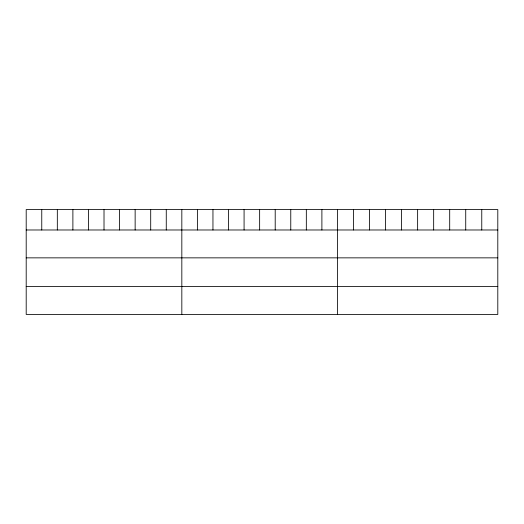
<?xml version="1.0" encoding="UTF-8"?>
<svg xmlns="http://www.w3.org/2000/svg" width="524" height="524" viewBox="0 0 524 524"><rect width="100%" height="100%" fill="white"/><g stroke="black" fill="none" stroke-linecap="round" stroke-linejoin="round"><path stroke-width="0.79" d="M497.8 229.984L497.8 314.433L26.2 314.433L26.2 209.567L497.8 209.567L497.8 229.984L26.2 229.984M26.2 257.854L497.8 257.854M26.2 286.562L497.8 286.562M481.766 209.567L481.766 229.984M465.731 209.567L465.731 229.984M449.697 209.567L449.697 229.984M433.662 209.567L433.662 229.984M417.628 209.567L417.628 229.984M401.594 209.567L401.594 229.984M385.559 209.567L385.559 229.984M369.525 209.567L369.525 229.984M353.49 209.567L353.49 229.984M337.456 209.567L337.456 314.433M321.893 209.567L321.893 229.984M306.33 209.567L306.33 229.984M290.768 209.567L290.768 229.984M275.205 209.567L275.205 229.984M259.642 209.567L259.642 229.984M244.079 209.567L244.079 229.984M228.516 209.567L228.516 229.984M212.954 209.567L212.954 229.984M197.391 209.567L197.391 229.984M181.828 209.567L181.828 314.433M166.265 209.567L166.265 229.984M150.702 209.567L150.702 229.984M135.14 209.567L135.14 229.984M119.577 209.567L119.577 229.984M104.014 209.567L104.014 229.984M88.451 209.567L88.451 229.984M72.888 209.567L72.888 229.984M57.326 209.567L57.326 229.984M41.763 209.567L41.763 229.984"/></g></svg>
